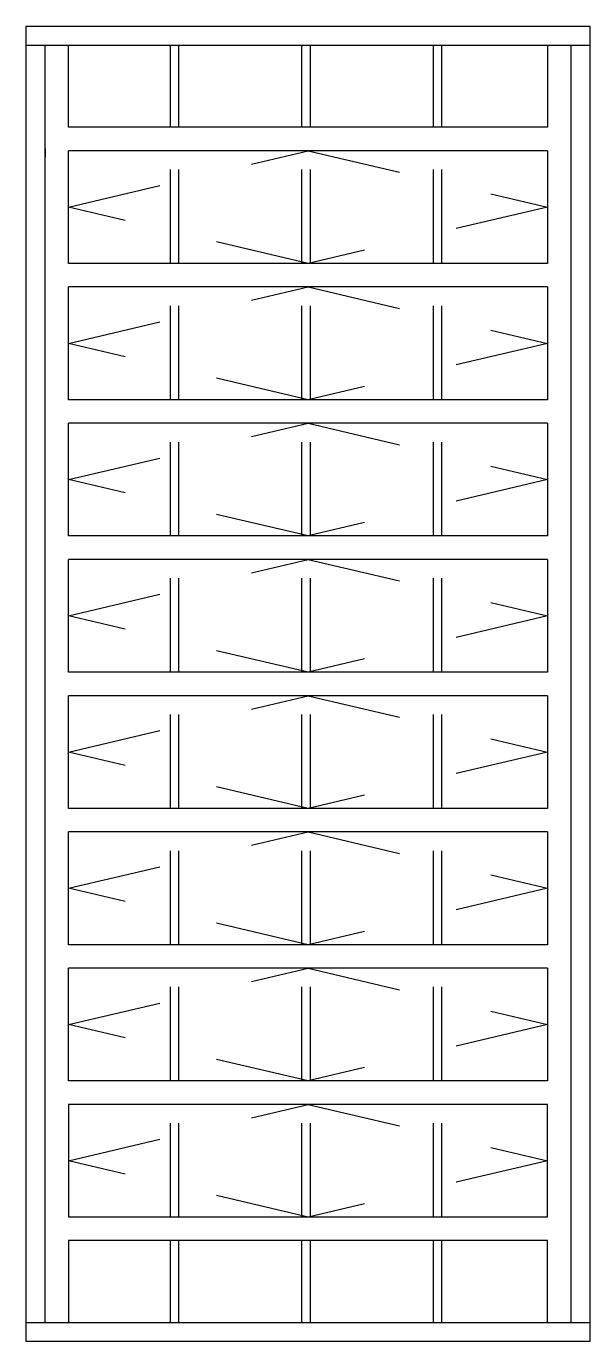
# Model space of a CAD drawing. Header units: millimetres. Extents: x 341.75 to 342.35, y 1319.55 to 1320.95.
import ezdxf

# ---------------------------------------------------------------- set-up
doc = ezdxf.new("R2010")
doc.units = ezdxf.units.MM
doc.header["$LTSCALE"] = 0.5
doc.linetypes.add('HIDDEN2', pattern=[0.1875, 0.125, -0.0625])
doc.layers.add('Gravia_Janelas', color=1, linetype='Continuous')
doc.layers.add('Gravia_Janelas_hidden2', color=1, linetype='HIDDEN2')

msp = doc.modelspace()

# ---------------------------------------------------------------- linework, layer by layer
at = {"layer": 'Gravia_Janelas', "color": 2, "linetype": 'Continuous'}
for p, q in [((341.7522, 1319.5483), (341.7522, 1320.9483)), ((341.7522, 1320.9483), (342.3522, 1320.9483)), ((342.3522, 1320.9483), (342.3522, 1319.5483)), ((342.3522, 1319.5483), (341.7522, 1319.5483))]:
    msp.add_line(p, q, dxfattribs=at)
at = {"layer": 'Gravia_Janelas', "linetype": 'Continuous'}
for p, q in [((341.7522, 1320.9283), (342.3522, 1320.9283)), ((341.7722, 1319.5683), (341.7722, 1320.9283)), ((341.7972, 1320.8408), (341.7972, 1320.9283)), ((342.3072, 1320.9283), (342.3072, 1320.8408)), ((342.3322, 1320.9283), (342.3322, 1319.5683)), ((342.3072, 1320.8408), (341.7972, 1320.8408)), ((341.7972, 1320.6958), (341.7972, 1320.8158)), ((342.3072, 1320.8158), (341.7972, 1320.8158)), ((342.3072, 1320.8158), (342.3072, 1320.6958)), ((342.3072, 1320.6958), (341.7972, 1320.6958)), ((341.7972, 1320.5508), (341.7972, 1320.6708)), ((342.3072, 1320.6708), (341.7972, 1320.6708)), ((342.3072, 1320.6708), (342.3072, 1320.5508)), ((342.3072, 1320.5508), (341.7972, 1320.5508)), ((342.3072, 1320.5258), (341.7972, 1320.5258)), ((341.7972, 1320.4058), (341.7972, 1320.5258)), ((342.3072, 1320.5258), (342.3072, 1320.4058)), ((342.3072, 1320.4058), (341.7972, 1320.4058)), ((342.3072, 1320.3808), (341.7972, 1320.3808)), ((341.7972, 1320.2608), (341.7972, 1320.3808)), ((342.3072, 1320.3808), (342.3072, 1320.2608)), ((342.3072, 1320.2608), (341.7972, 1320.2608)), ((342.3072, 1320.2358), (341.7972, 1320.2358)), ((341.7972, 1320.1158), (341.7972, 1320.2358)), ((342.3072, 1320.2358), (342.3072, 1320.1158)), ((342.3072, 1320.1158), (341.7972, 1320.1158)), ((342.3072, 1320.0908), (341.7972, 1320.0908)), ((341.7972, 1319.9708), (341.7972, 1320.0908)), ((342.3072, 1320.0908), (342.3072, 1319.9708)), ((342.3072, 1319.9708), (341.7972, 1319.9708)), ((342.3072, 1319.9458), (341.7972, 1319.9458)), ((341.7972, 1319.8258), (341.7972, 1319.9458)), ((342.3072, 1319.9458), (342.3072, 1319.8258)), ((342.3072, 1319.8258), (341.7972, 1319.8258)), ((341.7972, 1319.8008), (341.7972, 1319.6808)), ((342.3072, 1319.8008), (341.7972, 1319.8008)), ((342.3072, 1319.6808), (342.3072, 1319.8008)), ((342.3072, 1319.6808), (341.7972, 1319.6808)), ((341.7972, 1319.6558), (341.7972, 1319.5683)), ((342.3072, 1319.6558), (341.7972, 1319.6558)), ((342.3072, 1319.5683), (342.3072, 1319.6558)), ((342.3522, 1319.5683), (341.7522, 1319.5683))]:
    msp.add_line(p, q, dxfattribs=at)
at = {"layer": 'Gravia_Janelas', "linetype": 'HIDDEN2', "ltscale": 0.5}
for p, q in [((341.9057, 1320.8408), (341.9057, 1320.9283)), ((341.9147, 1320.8408), (341.9147, 1320.9283)), ((342.0457, 1320.8408), (342.0457, 1320.9283)), ((342.0547, 1320.8408), (342.0547, 1320.9283)), ((342.1857, 1320.8408), (342.1857, 1320.9283)), ((342.1947, 1320.8408), (342.1947, 1320.9283)), ((341.9057, 1320.6958), (341.9057, 1320.8158)), ((341.9147, 1320.6958), (341.9147, 1320.8158)), ((342.0457, 1320.6958), (342.0457, 1320.8158)), ((342.0547, 1320.6958), (342.0547, 1320.8158)), ((342.1857, 1320.6958), (342.1857, 1320.8158)), ((342.1947, 1320.6958), (342.1947, 1320.8158)), ((341.9057, 1320.5508), (341.9057, 1320.6708)), ((341.9147, 1320.5508), (341.9147, 1320.6708)), ((342.0457, 1320.5508), (342.0457, 1320.6708)), ((342.0547, 1320.5508), (342.0547, 1320.6708)), ((342.1857, 1320.5508), (342.1857, 1320.6708)), ((342.1947, 1320.5508), (342.1947, 1320.6708)), ((341.9057, 1320.4058), (341.9057, 1320.5258)), ((341.9147, 1320.4058), (341.9147, 1320.5258)), ((342.0457, 1320.4058), (342.0457, 1320.5258)), ((342.0547, 1320.4058), (342.0547, 1320.5258)), ((342.1857, 1320.4058), (342.1857, 1320.5258)), ((342.1947, 1320.4058), (342.1947, 1320.5258)), ((341.9057, 1320.2608), (341.9057, 1320.3808)), ((341.9147, 1320.2608), (341.9147, 1320.3808)), ((342.0457, 1320.2608), (342.0457, 1320.3808)), ((342.0547, 1320.2608), (342.0547, 1320.3808)), ((342.1857, 1320.2608), (342.1857, 1320.3808)), ((342.1947, 1320.2608), (342.1947, 1320.3808)), ((341.9057, 1320.1158), (341.9057, 1320.2358)), ((341.9147, 1320.1158), (341.9147, 1320.2358)), ((342.0457, 1320.1158), (342.0457, 1320.2358)), ((342.0547, 1320.1158), (342.0547, 1320.2358)), ((342.1857, 1320.1158), (342.1857, 1320.2358)), ((342.1947, 1320.1158), (342.1947, 1320.2358)), ((341.9057, 1319.9708), (341.9057, 1320.0908)), ((341.9147, 1319.9708), (341.9147, 1320.0908)), ((342.0457, 1319.9708), (342.0457, 1320.0908)), ((342.0547, 1319.9708), (342.0547, 1320.0908)), ((342.1857, 1319.9708), (342.1857, 1320.0908)), ((342.1947, 1319.9708), (342.1947, 1320.0908)), ((341.9057, 1319.8258), (341.9057, 1319.9458)), ((341.9147, 1319.8258), (341.9147, 1319.9458)), ((342.0457, 1319.8258), (342.0457, 1319.9458)), ((342.0547, 1319.8258), (342.0547, 1319.9458)), ((342.1857, 1319.8258), (342.1857, 1319.9458)), ((342.1947, 1319.8258), (342.1947, 1319.9458)), ((341.9057, 1319.6808), (341.9057, 1319.8008)), ((341.9147, 1319.6808), (341.9147, 1319.8008)), ((342.0457, 1319.6808), (342.0457, 1319.8008)), ((342.0547, 1319.6808), (342.0547, 1319.8008)), ((342.1857, 1319.6808), (342.1857, 1319.8008)), ((342.1947, 1319.6808), (342.1947, 1319.8008)), ((341.9057, 1319.5683), (341.9057, 1319.6558)), ((341.9147, 1319.5683), (341.9147, 1319.6558)), ((342.0457, 1319.5683), (342.0457, 1319.6558)), ((342.0547, 1319.5683), (342.0547, 1319.6558)), ((342.1857, 1319.5683), (342.1857, 1319.6558)), ((342.1947, 1319.5683), (342.1947, 1319.6558))]:
    msp.add_line(p, q, dxfattribs=at)
at = {"layer": 'Gravia_Janelas'}
msp.add_line((341.7722, 1320.8182), (341.7722, 1320.8093), dxfattribs=at)
at = {"layer": 'Gravia_Janelas_hidden2'}
for p, q in [((341.7972, 1320.7558), (342.0522, 1320.8158)), ((342.0522, 1320.8158), (342.3072, 1320.7558)), ((342.0522, 1320.6958), (341.7972, 1320.7558)), ((342.3072, 1320.7558), (342.0522, 1320.6958)), ((341.7972, 1320.6108), (342.0522, 1320.6708)), ((342.0522, 1320.6708), (342.3072, 1320.6108)), ((342.0522, 1320.5508), (341.7972, 1320.6108)), ((342.3072, 1320.6108), (342.0522, 1320.5508)), ((341.7972, 1320.4658), (342.0522, 1320.5258)), ((342.0522, 1320.5258), (342.3072, 1320.4658)), ((342.0522, 1320.4058), (341.7972, 1320.4658)), ((342.3072, 1320.4658), (342.0522, 1320.4058)), ((341.7972, 1320.3208), (342.0522, 1320.3808)), ((342.0522, 1320.3808), (342.3072, 1320.3208)), ((342.0522, 1320.2608), (341.7972, 1320.3208)), ((342.3072, 1320.3208), (342.0522, 1320.2608)), ((341.7972, 1320.1758), (342.0522, 1320.2358)), ((342.0522, 1320.2358), (342.3072, 1320.1758)), ((342.0522, 1320.1158), (341.7972, 1320.1758)), ((342.3072, 1320.1758), (342.0522, 1320.1158)), ((341.7972, 1320.0308), (342.0522, 1320.0908)), ((342.0522, 1320.0908), (342.3072, 1320.0308)), ((342.0522, 1319.9708), (341.7972, 1320.0308)), ((342.3072, 1320.0308), (342.0522, 1319.9708)), ((341.7972, 1319.8858), (342.0522, 1319.9458)), ((342.0522, 1319.9458), (342.3072, 1319.8858)), ((342.0522, 1319.8258), (341.7972, 1319.8858)), ((342.3072, 1319.8858), (342.0522, 1319.8258)), ((341.7972, 1319.7408), (342.0522, 1319.8008)), ((342.0522, 1319.8008), (342.3072, 1319.7408)), ((342.0522, 1319.6808), (341.7972, 1319.7408)), ((342.3072, 1319.7408), (342.0522, 1319.6808))]:
    msp.add_line(p, q, dxfattribs=at)

doc.saveas('drawing.dxf')
